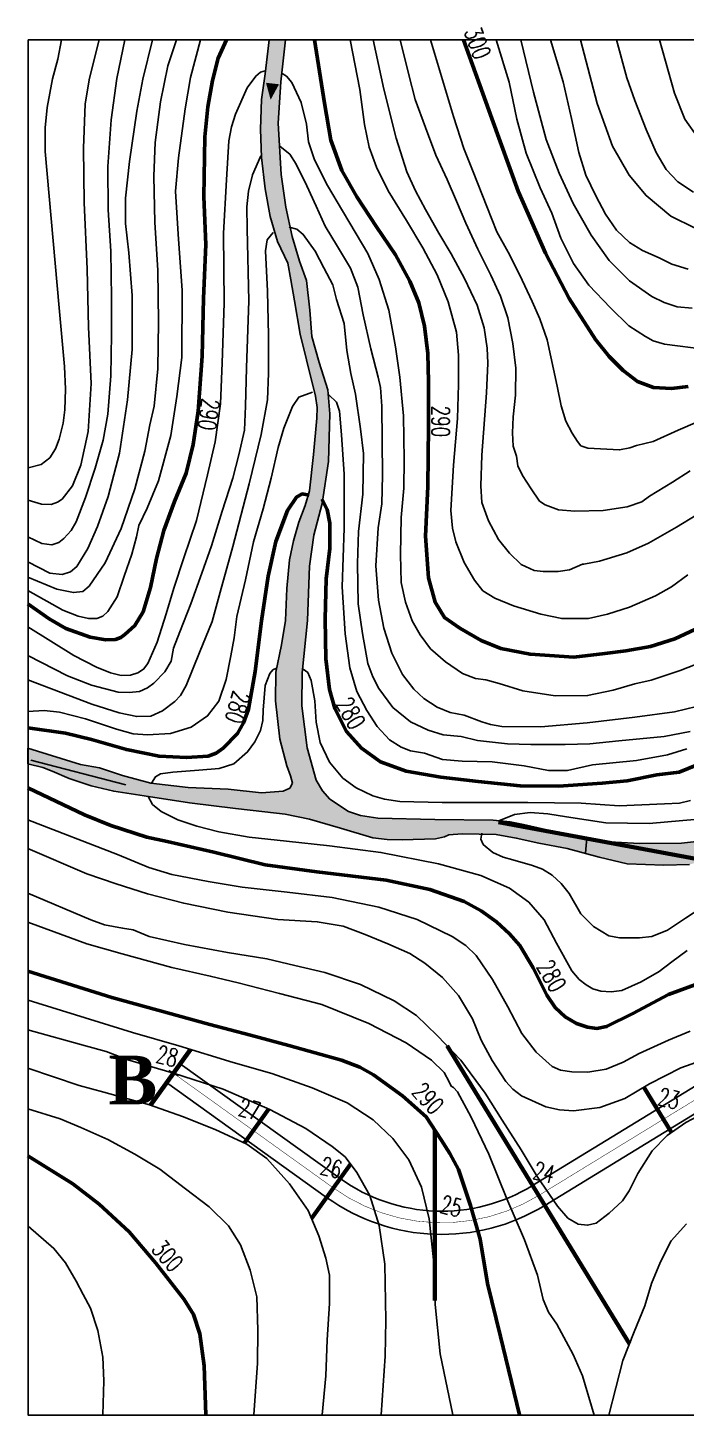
# Model space of a CAD drawing. Header units: millimetres. Extents: x 2268 to 10992, y 389 to 3530.
# Drawn here: x 7592 to 7876, y 390 to 987 of the extents above; entities that cross this region are included whole.
import ezdxf
from ezdxf.enums import TextEntityAlignment as Align

# ---------------------------------------------------------------- set-up
doc = ezdxf.new("R2010")
doc.units = ezdxf.units.MM
doc.linetypes.add('ACAD_ISO02W100', pattern=[15, 12, -3])
doc.layers.get('0').update_dxf_attribs({"true_color": 0xd9d9d9})
doc.layers.add('linee rosse', color=7, linetype='Continuous', lineweight=50, true_color=0xffc2c2)
doc.layers.add('picchetti', color=7, linetype='Continuous', true_color=0x990000)
doc.layers.add('testo', color=7, linetype='Continuous', true_color=0x990000)
doc.layers.add('quote', color=7, linetype='Continuous')
doc.layers.add('reffifilo 2', color=192, linetype='Continuous')
doc.styles.get("Standard").update_dxf_attribs({"font": 'times.ttf'})
doc.styles.add('TRIPLEX', font='romant', dxfattribs={"width": 0.86, "height": 10})

msp = doc.modelspace()

# ---------------------------------------------------------------- hatches: boundary and pattern name
at = {"layer": 'reffifilo 2', "true_color": 0xadddf7}
h = msp.add_hatch(color=141, dxfattribs=at)
h.dxf.hatch_style = 1
h.paths.add_polyline_path([(8042.66372, 650.09864), (8034.11127, 651.18311), (8027.52363, 653.46688), (8008.02862, 660.74774), (7994.48759, 664.52426), (7978.25876, 666.22539), (7969.55746, 665.73207), (7961.31546, 664.32012), (7954.46924, 662.12869, 0.023021548), (7955.30536, 655.04497), (7971.18204, 658.7404), (7978.32681, 659.30603), (7984.65503, 658.97856), (7995.03195, 656.59697), (8004.72842, 653.80711), (8011.22675, 651.32345), (8017.79313, 648.60164), (8026.26479, 644.62098), (8030.37303, 643.26433), (8035.45091, 642.74973), (8050.82917, 643.63432), (8066.34352, 643.63432), (8077.46894, 641.7971), (8087.67575, 638.53092), (8095.73913, 635.06061), (8103.46228, 630.56961), (8110.26682, 626.3508), (8115.88056, 622.64232), (8124.08003, 617.91317), (8131.80319, 612.46954), (8138.98197, 606.68568), (8145.37824, 600.4255), (8149.43119, 597.2061), (8154.73448, 594.06326), (8169.39826, 588.34744), (8185.69513, 583.44818), (8200.22283, 579.29741), (8214.47833, 575.72503), (8227.20282, 572.79907), (8243.63578, 569.8391), (8257.41498, 567.62762), (8268.37028, 565.38213), (8283.20418, 561.50354), (8302.49505, 557.08059), (8318.92801, 554.2567), (8337.40233, 550.68432), (8348.33638, 548.61744), (8359.75524, 547.21401), (8370.89457, 547.10051), (8381.30075, 547.73501), (8400.05124, 548.54419), (8429.41522, 545.96125), (8429.41522, 553.13509), (8407.99766, 555.02585), (8394.95279, 555.0052), (8382.9247, 553.6443), (8373.6365, 553.91648), (8351.38566, 556.97852), (8327.67184, 560.65297), (8307.80259, 564.36144), (8294.36362, 567.55958), (8284.56509, 568.51221), (8272.5891, 570.55358), (8256.15614, 574.9425), (8235.09609, 580.11395), (8211.45031, 585.55758), (8201.58373, 588.31342), (8187.2942, 591.91983), (8169.22815, 597.70369), (8161.10948, 601.06343), (8153.88391, 604.98454), (8139.52634, 615.97387), (8120.84788, 629.88916), (8106.9326, 638.08863), (8092.60904, 645.47155), (8084.68175, 647.84038), (8073.48829, 649.11198)])
h.paths.add_polyline_path([(7889.62964, 631.72638), (7898.10129, 634.85647), (7905.82444, 637.64633), (7913.24139, 640.84446), (7924.06061, 645.50557), (7938.79244, 650.30277), (7950.46388, 653.65114), (7950.30802, 654.62509, -0.018134906), (7949.57746, 660.56287), (7946.75375, 659.65901), (7932.53226, 653.84113), (7918.17468, 648.49957), (7902.7624, 643.90651), (7886.05726, 638.63299), (7880.09053, 637.13599), (7873.63897, 636.45554), (7855.50488, 636.18335), (7842.54223, 636.93185), (7822.63895, 640.6063), (7805.59358, 644.38282), (7799.80973, 645.59063), (7792.59692, 646.28809), (7767.3861, 646.5943), (7742.9578, 647.10464), (7735.42178, 648.23589), (7730.23331, 650.03059), (7722.23798, 655.33813), (7719.09088, 658.91477), (7716.45412, 663.5376), (7712.50749, 677.45288), (7710.22797, 695.51893), (7710.39808, 709.7064), (7712.71163, 732.1954), (7713.56219, 755.56899), (7715.3654, 769.00796), (7719.00583, 782.58301), (7721.76166, 800.58102), (7722.272, 821.19877), (7721.45546, 831.54167), (7717.6109, 843.21145), (7714.48081, 854.50699), (7713.66426, 865.80252), (7712.16726, 878.59506), (7709.20729, 886.89659), (7706.04318, 897.44363), (7703.38941, 910.03203), (7701.28, 924.18547), (7700.02116, 946.2662), (7701.23444, 964.09455), (7703.24461, 982.17445), (7696.12509, 982.17445), (7694.39637, 967.53584), (7692.80835, 956.37094), (7692.46812, 943.68047), (7692.80835, 931.4323), (7694.50949, 917.99334), (7696.65291, 906.11942), (7699.74898, 895.26618), (7704.13791, 885.94396), (7705.43077, 878.76517), (7707.09788, 869.78318), (7709.51349, 855.4256), (7712.20129, 844.40225), (7716.07987, 828.81985), (7716.81987, 823.84404), (7716.69228, 819.22545), (7715.29735, 803.64306), (7713.52817, 787.99262), (7711.6229, 781.69842), (7708.93511, 774.51963), (7706.65559, 766.45625), (7704.95445, 758.29081), (7703.72964, 746.00861), (7703.18527, 732.22942), (7701.45011, 721.81848), (7699.10255, 710.04663), (7698.93244, 697.59432), (7700.76966, 681.16136), (7703.69561, 669.66169), (7705.37853, 665.43133), (7706.13563, 662.15239), (7705.02037, 660.03771), (7702.2282, 658.79532), (7692.79874, 658.09976), (7678.45077, 659.64102), (7661.26931, 660.37349), (7645.31267, 662.17669), (7633.03047, 665.47689), (7623.12987, 668.7771), (7614.96799, 670.24772), (7592.39209, 677.23301), (7592.39209, 670.46856), (7598.82136, 668.9207), (7602.772, 667.40488), (7610.16722, 664.2861), (7619.59151, 661.08797), (7629.322, 658.7404), (7642.42074, 656.69904), (7661.81368, 653.70504), (7681.63574, 651.26377), (7694.32072, 649.85989), (7703.00911, 648.94484), (7713.59067, 646.70884), (7726.80414, 642.88044), (7740.78035, 638.70103), (7746.92995, 637.92702), (7753.43679, 637.81644), (7767.6923, 638.25874), (7771.56238, 639.14333), (7773.54421, 640.02792), (7779.226, 640.47021), (7793.78771, 640.16401), (7802.4635, 638.56494), (7812.19399, 636.45554), (7824.44216, 634.14199), (7838.11928, 630.43352), (7850.16332, 627.54159), (7866.01789, 626.99723), (7877.10929, 627.26941), (7883.74372, 628.86847)])

# ---------------------------------------------------------------- linework, layer by layer
at = {"transparency": 33554687}
for p, q in [((7592.3406, 677.24895), (7592.3406, 670.48096)), ((7593.55548, 672.06193), (7634.50356, 661.54068))]:
    msp.add_line(p, q, dxfattribs=at)
at = {"ltscale": 0.5, "transparency": 33554687}
msp.add_line((7832.23741, 632.02835), (7832.79668, 638.73103), dxfattribs=at)
at = {"linetype": 'ByBlock', "ltscale": 0.5, "transparency": 33554687}
for p, q in [((7652.92134, 538.52291), (7656.98661, 536.27201)), ((7652.92134, 538.52291), (7656.98661, 536.27201)), ((7653.62921, 535.48873), (7656.27874, 539.30619)), ((7653.62921, 535.48873), (7656.27874, 539.30619))]:
    msp.add_line(p, q, dxfattribs=at)
at = {"transparency": 33554687}
for points in [[(7592.28498, 768.16682), (7598.33852, 765.29259), (7602.6549, 764.78695), (7605.67681, 765.81085), (7607.84696, 767.52522), (7610.94034, 770.94393), (7613.16447, 774.70458), (7617.18662, 785.20309), (7621.31104, 797.74675), (7624.75373, 809.88139), (7626.73072, 821.06162), (7628.09416, 837.4911), (7628.36685, 855.3181), (7628.36685, 871.13403), (7628.06007, 891.21072), (7626.83298, 909.00364), (7626.79889, 927.61463), (7628.24263, 947.6565), (7630.59456, 965.5409), (7634.06733, 982.17445)], [(7666.61002, 982.17445), (7662.35619, 965.86999), (7659.98167, 952.39519), (7657.16957, 931.29592), (7655.90838, 916.94569), (7657.06731, 898.53922), (7658.70344, 874.23586), (7658.5671, 845.39906), (7656.38559, 828.62872), (7653.79505, 811.85838), (7648.61397, 792.32707), (7643.6374, 780.56738), (7640.09245, 773.13662), (7639.06987, 768.22823), (7637.05879, 760.79747), (7633.71836, 751.28746), (7630.71879, 742.42509), (7626.7648, 736.11917), (7624.60703, 734.13002), (7621.97809, 733.0905), (7618.44874, 733.11779), (7613.96189, 734.06703), (7607.31097, 736.63615), (7592.31914, 745.15641)], [(7645.94753, 982.17445), (7641.80318, 965.17107), (7639.27439, 951.42374), (7636.00213, 929.79614), (7634.366, 914.01429), (7634.366, 903.07267), (7635.76352, 890.42674), (7637.26331, 872.05436), (7637.19514, 848.80767), (7635.14997, 827.23119), (7631.70728, 804.29128), (7626.86706, 785.54395), (7622.33362, 772.62533), (7618.17512, 763.25167), (7613.36744, 755.49638), (7610.64294, 753.14636), (7607.13315, 752.0434), (7601.81789, 752.64562), (7592.31914, 757.4662)], [(7592.31914, 750.87611), (7604.79991, 745.73278), (7611.96508, 744.23421), (7615.93759, 744.71301), (7618.7526, 747.00768), (7625.61273, 757.01802), (7632.49126, 771.80727), (7638.35406, 788.88438), (7642.61482, 805.07526), (7644.79633, 816.42591), (7646.73923, 824.40205), (7648.30719, 840.59293), (7648.61397, 860.77187), (7648.27311, 882.99598), (7646.90966, 903.54987), (7646.5688, 923.38796), (7647.04601, 937.87453), (7649.43203, 955.49702), (7652.56363, 970.87964), (7656.33588, 982.17445)], [(7592.3406, 677.24895), (7614.96799, 670.24772), (7623.12987, 668.7771), (7633.03047, 665.47689), (7645.31267, 662.17669), (7661.26931, 660.37349), (7678.45077, 659.64102), (7692.79874, 658.09976), (7702.2282, 658.79532), (7705.02037, 660.03771), (7706.13563, 662.15239), (7705.37853, 665.43133), (7703.69561, 669.66169), (7700.76966, 681.16136), (7698.93244, 697.59432), (7699.10255, 710.04663), (7701.45011, 721.81848), (7703.18527, 732.22942), (7703.72964, 746.00861), (7704.95445, 758.29081), (7706.65559, 766.45625), (7708.93511, 774.51963), (7711.6229, 781.69842), (7713.52817, 787.99262), (7715.29735, 803.64306), (7716.69228, 819.22545), (7716.81987, 823.84404), (7716.07987, 828.81985), (7712.20129, 844.40225), (7709.51349, 855.4256), (7707.09788, 869.78318), (7705.43077, 878.76517), (7704.13791, 885.94396), (7699.74898, 895.26618), (7696.65291, 906.11942), (7694.50949, 917.99334), (7692.80835, 931.4323), (7692.46812, 943.68047), (7692.80835, 956.37094), (7694.39637, 967.53584), (7696.12509, 982.17445)], [(7592.3406, 677.24895), (7614.96799, 670.24772), (7623.12987, 668.7771), (7633.03047, 665.47689), (7645.31267, 662.17669), (7661.26931, 660.37349), (7678.45077, 659.64102), (7692.79874, 658.09976), (7702.2282, 658.79532), (7705.02037, 660.03771), (7706.13563, 662.15239), (7705.37853, 665.43133), (7703.69561, 669.66169), (7700.76966, 681.16136), (7698.93244, 697.59432), (7699.10255, 710.04663), (7701.45011, 721.81848), (7703.18527, 732.22942), (7703.72964, 746.00861), (7704.95445, 758.29081), (7706.65559, 766.45625), (7708.93511, 774.51963), (7711.6229, 781.69842), (7713.52817, 787.99262), (7715.29735, 803.64306), (7716.69228, 819.22545), (7716.81987, 823.84404), (7716.07987, 828.81985), (7712.20129, 844.40225), (7709.51349, 855.4256), (7707.09788, 869.78318), (7705.43077, 878.76517), (7704.13791, 885.94396), (7699.74898, 895.26618), (7696.65291, 906.11942), (7694.50949, 917.99334), (7692.80835, 931.4323), (7692.46812, 943.68047), (7692.80835, 956.37094), (7694.39637, 967.53584), (7696.12509, 982.17445)], [(7623.06129, 982.17445), (7618.78543, 965.55703), (7616.96506, 954.52557), (7616.30039, 935.55668), (7616.60716, 912.10547), (7617.83426, 883.40501), (7618.48189, 858.41993), (7619.57265, 834.25292), (7618.27738, 813.59677), (7615.17555, 799.00794), (7611.49425, 790.17965), (7607.03621, 784.45822), (7605.12623, 783.10389), (7602.3533, 782.21244), (7598.2608, 782.33435), (7592.39209, 784.02008)], [(7606.75858, 982.17445), (7605.18833, 973.73306), (7602.92885, 965.3523), (7600.585, 953.01048), (7599.82836, 944.27477), (7599.83886, 933.85071)], [(7703.24461, 982.17445), (7701.23444, 964.09455), (7700.02116, 946.2662), (7701.28, 924.18547), (7703.38941, 910.03203), (7706.04318, 897.44363), (7709.20729, 886.89659), (7712.16726, 878.59506), (7713.66426, 865.80252), (7714.48081, 854.50699), (7717.6109, 843.21145), (7721.45546, 831.54167), (7722.272, 821.19877), (7721.76166, 800.58102), (7719.00583, 782.58301), (7715.3654, 769.00796), (7713.56219, 755.56899), (7712.71163, 732.1954), (7710.39808, 709.7064), (7710.22797, 695.51893), (7712.50749, 677.45288), (7716.45412, 663.5376), (7719.09088, 658.91477), (7722.23798, 655.33813), (7730.23331, 650.03059), (7735.42178, 648.23589), (7742.9578, 647.10464), (7767.3861, 646.5943), (7792.59692, 646.28809), (7799.80973, 645.59063), (7805.59358, 644.38282), (7822.63895, 640.6063), (7842.54223, 636.93185), (7855.50488, 636.18335), (7873.63897, 636.45554), (7880.09053, 637.13599)], [(7703.24461, 982.17445), (7701.23444, 964.09455), (7700.02116, 946.2662), (7701.28, 924.18547), (7703.38941, 910.03203), (7706.04318, 897.44363), (7709.20729, 886.89659), (7712.16726, 878.59506), (7713.66426, 865.80252), (7714.48081, 854.50699), (7717.6109, 843.21145), (7721.45546, 831.54167), (7722.272, 821.19877), (7721.76166, 800.58102), (7719.00583, 782.58301), (7715.3654, 769.00796), (7713.56219, 755.56899), (7712.71163, 732.1954), (7710.39808, 709.7064), (7710.22797, 695.51893), (7712.50749, 677.45288), (7716.45412, 663.5376), (7719.09088, 658.91477), (7722.23798, 655.33813), (7730.23331, 650.03059), (7735.42178, 648.23589), (7742.9578, 647.10464), (7767.3861, 646.5943), (7792.59692, 646.28809), (7799.80973, 645.59063), (7805.59358, 644.38282), (7822.63895, 640.6063), (7842.54223, 636.93185), (7855.50488, 636.18335), (7873.63897, 636.45554), (7880.09053, 637.13599)], [(7876.25872, 751.92856), (7869.35212, 746.75711), (7862.41149, 742.87853), (7851.14997, 737.97926), (7841.72569, 734.88319), (7833.52622, 733.07999), (7822.09459, 733.04597), (7813.07858, 734.95124), (7801.37477, 738.52362), (7793.24335, 741.85785), (7788.03787, 744.98793), (7784.53354, 749.581), (7780.11059, 757.16806), (7776.47016, 766.04798), (7775.05396, 771.99345), (7774.32673, 779.52097), (7775.55154, 799.05), (7777.25268, 819.08936), (7777.59291, 833.71912), (7777.59291, 846.40959), (7776.84441, 856.27617), (7773.13593, 869.37491), (7768.4408, 880.97665), (7762.28269, 892.61241), (7755.30804, 904.31621), (7747.34673, 917.14277), (7742.31137, 927.28153), (7739.21531, 935.88928), (7737.17394, 945.68781), (7735.13258, 960.67481), (7730.96548, 982.17445)], [(7740.96017, 982.17445), (7745.44146, 960.89596), (7750.78302, 939.76786), (7755.37609, 925.27419), (7759.11858, 917.14277), (7763.47349, 909.07939), (7769.1893, 898.90661), (7774.49684, 889.99266), (7780.24668, 879.34356), (7785.62226, 867.94595), (7788.61626, 858.21546), (7790.01119, 849.43761), (7790.24935, 842.93927), (7789.73901, 830.18076), (7787.69765, 803.43892), (7787.18731, 790.2041), (7787.69765, 783.05933), (7790.48751, 775.09802), (7794.80839, 767.03464), (7799.57157, 761.25078), (7804.53888, 756.31749), (7810.25469, 753.76579), (7814.13328, 753.35752), (7820.52955, 753.35752), (7825.36077, 753.96992), (7831.00854, 756.41956), (7831.53005, 756.51704)], [(7877.34745, 796.66841), (7869.79441, 791.73512), (7859.89381, 785.7131), (7856.49154, 783.29749), (7850.26538, 781.08601), (7839.82042, 779.55499), (7827.67431, 779.28281), (7820.59759, 779.82717), (7814.94983, 782.00463), (7812.53421, 783.60369), (7808.85976, 788.84319), (7805.11727, 794.59302), (7803.212, 798.77781), (7802.56556, 802.92858), (7801.20466, 807.31751), (7800.86443, 812.93126), (7801.13661, 819.90591), (7802.22534, 829.26215), (7802.25936, 840.86389), (7800.9665, 851.47897), (7798.82307, 862.50232), (7795.65896, 871.85856), (7791.50819, 880.87458), (7785.92847, 891.96598), (7780.85909, 903.19347), (7776.77636, 912.75384), (7772.69364, 922.00802), (7767.93046, 932.45298), (7763.40544, 944.36093), (7759.05054, 956.40496), (7756.27769, 967.00303), (7752.57844, 982.17445)], [(7765.61581, 982.17445), (7775.51752, 949.15813), (7779.90645, 935.37894), (7783.95515, 925.37626), (7789.84108, 910.37225), (7794.19598, 899.51901), (7799.0272, 890.67311), (7804.06256, 880.87458), (7809.30206, 869.511), (7812.58525, 862.0175), (7815.76637, 853.04401), (7820.08725, 833.00465), (7821.75011, 824.67334), (7823.79573, 818.00064), (7826.52605, 812.82919), (7828.89913, 809.29083), (7830.31533, 807.40257), (7833.28806, 806.43292), (7846.96518, 805.61638), (7851.42216, 806.46694), (7854.24604, 807.52165), (7861.45885, 809.18876), (7872.21002, 814.08803), (7880.44351, 817.69443)], [(7793.86337, 982.17445), (7799.48638, 963.91874), (7802.80372, 947.93331), (7806.75036, 933.33757), (7812.77237, 918.43563), (7817.73969, 907.48033), (7821.72034, 896.76318), (7827.16397, 885.90994), (7833.73035, 876.51967), (7842.98453, 866.72114), (7850.94584, 859.06603), (7858.15865, 854.3709), (7861.36103, 852.60597), (7866.22203, 851.0707), (7884.25406, 848.89324)], [(7878.24054, 866.62332), (7871.80175, 867.2655), (7866.06893, 869.03893), (7860.84644, 871.65443), (7851.184, 878.42494), (7842.40614, 887.13475), (7834.71701, 897.98799), (7826.92581, 911.63109), (7821.00587, 924.72983), (7815.3581, 939.29155), (7809.94767, 959.52679), (7804.48625, 982.17445)], [(7876.5309, 883.39226), (7869.50096, 885.60799), (7863.97653, 888.2575), (7856.76372, 891.38759), (7851.184, 894.92595), (7845.60427, 900.23349), (7840.94316, 907.1401), (7836.69033, 914.9313), (7832.43749, 923.84524), (7829.37545, 933.60976), (7826.27938, 948.23951), (7822.72876, 963.99447), (7817.20069, 982.17445)], [(7830.17708, 982.17445), (7837.30947, 954.77187), (7843.97118, 936.29755), (7851.08193, 923.87926), (7858.32876, 915.06739), (7868.94384, 906.28953), (7879.49088, 901.05004)], [(7878.70836, 916.49634), (7871.97186, 921.02136), (7866.9365, 926.36292), (7862.68367, 933.57573), (7858.39681, 943.54438), (7853.46352, 955.95837), (7850.01499, 965.71273), (7845.66295, 982.17445)], [(7864.10229, 982.17445), (7870.58236, 959.19536), (7875.04764, 947.964), (7880.91044, 939.61292), (7887.86399, 933.92055), (7895.87422, 931.05732), (7901.63476, 930.28186), (7908.82692, 930.58012), (7917.28026, 932.4932), (7926.55167, 935.24991), (7944.75362, 940.26056), (7958.31987, 943.73733), (7971.2044, 946.29379), (7985.1456, 950.86132), (7997.79153, 957.33767), (8006.38121, 962.41649), (8015.78896, 968.27929), (8024.02075, 974.07392), (8030.40424, 978.11312), (8038.25683, 982.17445)], [(7831.53005, 756.51704), (7838.28939, 757.78047), (7850.12929, 761.2848), (7859.38347, 765.50362), (7871.49555, 772.41023), (7879.9672, 777.51363)], [(7877.10929, 627.26941), (7866.01789, 626.99723), (7850.16332, 627.54159), (7838.11928, 630.43352), (7824.44216, 634.14199), (7812.19399, 636.45554), (7802.4635, 638.56494), (7793.78771, 640.16401), (7779.226, 640.47021), (7773.54421, 640.02792), (7771.56238, 639.14333), (7767.6923, 638.25874), (7753.43679, 637.81644), (7746.92995, 637.92702), (7740.78035, 638.70103), (7726.80414, 642.88044), (7713.59067, 646.70884), (7703.00911, 648.94484), (7694.32072, 649.85989), (7681.63574, 651.26377), (7661.81368, 653.70504), (7642.42074, 656.69904), (7629.322, 658.7404), (7619.59151, 661.08797), (7610.16722, 664.2861), (7602.772, 667.40488), (7598.82136, 668.9207), (7592.3406, 670.48096)]]:
    msp.add_lwpolyline(points, dxfattribs=at)
at = {"transparency": 33554687, "flags": 128}
for points in [[(7694.42563, 968.7565), (7692.40709, 968.13842), (7690.39495, 966.49617), (7686.72218, 961.41095), (7681.74561, 950.07734), (7679.9987, 944.71731), (7678.81421, 938.6926), (7677.8598, 921.92226), (7676.49636, 898.846), (7676.87131, 868.81618), (7675.9169, 843.14938), (7675.167, 825.42463), (7672.88324, 809.09741), (7669.57689, 794.84944), (7664.83893, 775.31813), (7659.48742, 759.22951), (7655.19258, 746.17455), (7651.88623, 735.0625), (7648.00042, 722.92786), (7644.01235, 713.75871), (7642.09501, 711.23208), (7639.71751, 709.70247), (7636.43246, 708.74806), (7632.45718, 708.61172), (7627.90882, 709.66839), (7621.83937, 712.15667), (7612.03942, 717.18649), (7592.31914, 729.4894)], [(7882.96119, 714.53762), (7872.95852, 710.65903), (7860.47219, 706.47424), (7853.49754, 705.01127), (7844.17532, 702.25543), (7833.18599, 699.90786), (7819.23669, 699.83982), (7805.28738, 701.94922), (7795.18264, 705.04529), (7789.39878, 706.74642), (7784.94181, 707.29079), (7779.39611, 709.36617), (7772.08123, 714.46958), (7765.5829, 720.0493), (7761.15994, 726.03729), (7757.68963, 732.09333), (7754.86575, 740.08867), (7753.02852, 748.56032), (7752.68829, 760.6724), (7752.96048, 776.49295), (7754.0492, 789.11537), (7754.32138, 801.29549), (7753.98116, 820.28016), (7752.34807, 836.91726), (7750.47682, 850.01599), (7747.68696, 865.7685), (7743.43412, 879.00333), (7738.6029, 890.16277), (7733.53352, 898.63442), (7727.68161, 908.53503), (7721.31937, 919.38827), (7715.73965, 930.44564), (7713.08588, 938.20282), (7712.26933, 945.8239), (7709.92177, 955.07808), (7705.89008, 963.82191), (7703.68103, 966.4419), (7701.69071, 967.63443)], [(7592.31914, 717.1796), (7609.42849, 708.42869), (7619.71137, 704.37013), (7631.19764, 701.41956), (7635.96825, 701.1767), (7640.33106, 701.72633), (7643.79931, 703.1963), (7646.60289, 705.30537), (7651.20451, 710.07742), (7654.03365, 714.67904), (7655.02215, 720.37141), (7657.78312, 727.29088), (7662.48699, 739.39143), (7667.25904, 752.58273), (7671.41754, 764.37651), (7675.95098, 779.27211), (7680.51852, 793.52008), (7683.04088, 803.47321), (7685.49508, 814.07398), (7686.04046, 824.40205), (7686.38132, 841.00196), (7687.47207, 869.73651), (7686.72218, 900.82299), (7686.57944, 910.22648), (7687.21643, 916.94569), (7689.0379, 923.9589), (7692.58498, 932.14807)], [(7592.39209, 797.94523), (7598.0496, 799.30445), (7601.8469, 802.27146), (7604.26618, 806.14437), (7605.78964, 810.22126), (7607.53874, 817.21443), (7608.25608, 822.81094), (7608.52876, 831.76464), (7608.15382, 841.54734), (7605.83616, 866.77407), (7599.83886, 933.98848)], [(7700.83771, 936.26353), (7705.00123, 932.8485), (7707.81236, 928.54037), (7712.3714, 919.2862), (7716.31803, 910.54237), (7720.33271, 901.96865), (7725.64025, 893.12275), (7731.11791, 883.80053), (7734.35006, 875.70313), (7736.6636, 863.82921), (7739.96381, 849.1314), (7743.02585, 836.95128), (7744.04653, 832.47729), (7744.65894, 824.43093), (7744.93112, 794.83118), (7744.62491, 782.37888), (7743.12792, 772.07), (7742.00517, 755.80715), (7743.19596, 741.00728), (7745.54353, 728.96324), (7749.01384, 718.11), (7753.57288, 708.99192), (7758.37008, 702.73175), (7762.72499, 698.615), (7768.47482, 694.97457), (7774.12259, 692.55896), (7780.11059, 691.50426), (7787.66362, 688.68037), (7791.37635, 687.39602), (7796.33941, 686.57097), (7813.01053, 686.50292), (7833.0499, 688.17003), (7853.46352, 690.61967), (7870.57693, 692.96723), (7880.10329, 695.28078)], [(7697.9024, 899.22094), (7695.33743, 896.04029), (7694.56197, 891.26185), (7695.51638, 873.96318), (7695.85724, 854.94316), (7695.85724, 838.65002), (7695.41412, 827.23119), (7692.7895, 812.26741), (7687.60841, 791.09997), (7680.51852, 764.00156), (7675.13292, 744.47025), (7671.69023, 731.79024), (7666.23646, 718.4285), (7660.51, 704.21462), (7658.02598, 699.97942), (7655.56752, 697.32923), (7650.2501, 693.34117), (7645.27353, 691.02331), (7639.20622, 690.88697), (7631.63911, 692.48901), (7619.80882, 696.26222), (7592.31914, 706.73493)], [(7877.38147, 684.39351), (7866.11996, 682.28411), (7846.65898, 680.37884), (7834.20667, 679.08597), (7823.55757, 678.84781), (7808.79172, 678.84781), (7798.721, 679.12), (7785.8264, 680.58297), (7778.7837, 682.35215), (7771.06055, 683.06663), (7764.52819, 684.9719), (7756.97515, 688.5783), (7749.38809, 694.80446), (7743.36608, 702.9699), (7740.73357, 707.96274), (7738.63692, 713.72108), (7736.39142, 726.61568), (7734.52017, 739.34017), (7734.1119, 756.72576), (7734.58822, 770.47093), (7736.49349, 786.59769), (7736.73165, 804.11938), (7735.40476, 814.66641), (7733.32938, 829.67042), (7731.254, 838.58437), (7729.55286, 848.3829), (7728.39609, 860.01867), (7725.12991, 870.39559), (7723.49682, 876.65576), (7719.7203, 883.97064), (7715.94378, 891.18345), (7710.84038, 898.36224), (7708.00799, 900.7013), (7704.71629, 901.56038)], [(7592.3406, 693.06848), (7599.33344, 693.44849), (7605.93572, 692.77327), (7617.20157, 689.94102), (7630.4461, 685.46729), (7637.63826, 683.38804), (7643.80783, 683.04718), (7653.69279, 683.52438), (7662.65742, 686.28535), (7669.67915, 691.15966), (7674.51937, 697.56784), (7677.65529, 706.83924), (7679.66636, 717.06506), (7681.06389, 724.73442), (7682.18873, 733.97174), (7686.04046, 749.75359), (7689.44906, 766.08081), (7693.57347, 780.32878), (7697.08434, 793.52008), (7700.08391, 806.64322), (7702.50402, 814.96021), (7706.2194, 824.33388), (7708.89516, 828.35603), (7714.87726, 830.50345)], [(7721.86373, 829.29617), (7725.11715, 826.24051), (7726.4568, 822.30451), (7727.27334, 812.08069), (7728.49816, 795.23945), (7728.49816, 771.89989), (7727.57954, 746.72309), (7728.80436, 726.47959), (7730.84572, 711.78178), (7733.94179, 701.67704), (7738.1606, 693.44355), (7742.68562, 686.63901), (7747.95914, 680.88918), (7752.96048, 677.75909), (7757.0432, 676.09198), (7763.03119, 675.10532), (7770.6863, 672.3835), (7779.15795, 671.70305), (7792.15462, 671.39684), (7805.86577, 669.72973), (7816.37878, 667.65435), (7824.61227, 667.72239), (7835.26137, 670.03594), (7854.28006, 672.00925), (7867.51489, 674.35682), (7875.85045, 677.04461)], [(7699.33402, 711.67946), (7697.74822, 711.04621), (7696.3877, 709.37439), (7694.47676, 704.28279), (7693.60756, 693.64794), (7693.4627, 689.19545), (7692.44863, 684.81965), (7690.01148, 680.0476), (7686.85852, 675.68459), (7680.89346, 670.57168), (7674.62163, 668.45834), (7665.86151, 667.87888), (7654.68128, 666.92447), (7649.3812, 666.18969), (7647.28314, 664.94568), (7645.47769, 662.19175)], [(7710.84038, 711.30547), (7712.75628, 709.85099), (7714.22564, 706.4062), (7715.87574, 697.62834), (7716.4201, 688.51026), (7718.15526, 679.69838), (7722.06787, 671.29478), (7727.8177, 664.38817), (7733.56754, 660.2374), (7740.81437, 656.76708), (7745.7264, 655.34664), (7752.34807, 654.3855), (7770.61825, 653.9432), (7788.20799, 653.9432), (7807.46483, 653.9432), (7830.39613, 653.60297), (7846.79507, 652.51425), (7866.22203, 653.26275), (7872.73737, 653.65826), (7877.51756, 654.79377)], [(7877.10929, 627.26941), (7866.01789, 626.99723), (7850.16332, 627.54159), (7838.11928, 630.43352), (7824.44216, 634.14199), (7812.19399, 636.45554), (7802.4635, 638.56494), (7793.78771, 640.16401), (7779.226, 640.47021), (7773.54421, 640.02792), (7771.56238, 639.14333), (7767.6923, 638.25874), (7753.43679, 637.81644), (7746.92995, 637.92702), (7740.78035, 638.70103), (7726.80414, 642.88044), (7713.59067, 646.70884), (7703.00911, 648.94484), (7694.32072, 649.85989), (7681.63574, 651.26377), (7661.81368, 653.70504), (7642.42074, 656.69904), (7629.322, 658.7404), (7619.59151, 661.08797), (7610.16722, 664.2861), (7602.772, 667.40488), (7598.82136, 668.9207), (7592.3406, 670.48096)], [(7644.11461, 656.41616), (7645.96804, 653.04596), (7649.73881, 650.05187), (7656.79462, 646.43875), (7665.00936, 643.67778), (7674.51937, 641.29176), (7687.54024, 639.00799), (7703.59478, 637.20143), (7722.17168, 635.29261), (7744.25944, 632.42938), (7769.04, 627.52099), (7787.24196, 622.44217), (7799.6152, 617.09066), (7807.96628, 610.98925), (7814.5108, 603.35398), (7819.82823, 593.33268), (7826.37275, 581.50481), (7829.57258, 577.75109), (7832.54233, 575.40341), (7835.42686, 573.73319), (7838.84825, 572.67653), (7843.26239, 572.35271), (7847.98331, 572.94921), (7856.30031, 576.69868), (7863.93558, 581.09578), (7869.49161, 585.32245), (7876.10431, 590.16267)], [(7592.3406, 646.37743), (7630.90626, 631.56019), (7644.31912, 625.85077), (7654.27225, 622.88529), (7669.95184, 619.85163), (7684.57476, 617.39743), (7703.90155, 615.25001), (7723.26243, 613.00033), (7743.40729, 608.80775), (7759.87085, 603.55849), (7774.93689, 596.19591), (7780.72726, 592.28879), (7785.26497, 588.04934), (7792.25261, 577.72126), (7798.79713, 565.96157), (7804.86445, 554.47457), (7811.03402, 546.46435), (7817.98758, 540.32886), (7821.53679, 538.70125), (7826.33866, 537.94284), (7833.33909, 537.85762), (7841.23427, 539.10176), (7848.54999, 542.1482), (7855.37998, 545.88489), (7868.02591, 551.61134), (7877.3314, 555.49715)], [(7882.89315, 646.79844), (7874.11529, 646.08396), (7859.68967, 644.85914), (7840.97719, 645.0973), (7824.10193, 647.71705), (7816.05131, 649.02054), (7808.48551, 649.57128), (7801.74051, 648.79089), (7795.02685, 646.05313)], [(7787.68508, 640.71229), (7787.31412, 638.10897), (7788.32206, 635.83799), (7792.47417, 632.3953), (7796.85636, 630.41404), (7801.04681, 629.22529), (7809.53424, 626.80518), (7813.74813, 625.13923), (7817.88532, 622.68077), (7821.85635, 619.106), (7825.31608, 614.73872), (7830.32673, 606.01269), (7835.67824, 600.55892), (7842.29094, 596.53677), (7846.92664, 595.7187), (7855.48224, 595.7187), (7860.90192, 596.16182), (7867.54871, 598.92279), (7875.28624, 604.13796), (7882.41023, 608.73957)], [(7889.02292, 545.33951), (7873.27516, 539.7494), (7859.87934, 532.82993), (7849.14223, 526.48992), (7838.4733, 522.6382), (7827.05447, 521.20658), (7821.12776, 521.62414), (7815.22661, 522.91088), (7804.76219, 527.64885), (7801.08516, 530.47373), (7798.04724, 533.88659), (7792.18444, 542.88531), (7787.44647, 551.64543), (7783.73109, 560.84866), (7777.69786, 570.80179), (7770.77839, 578.6075), (7763.14312, 584.77708), (7756.70085, 588.90149), (7747.2931, 593.0259), (7737.47631, 597.11623), (7728.00039, 600.69526), (7716.82016, 602.57), (7699.91348, 603.52441), (7678.40518, 606.7285), (7659.41925, 610.51205), (7643.876, 614.56829), (7630.30975, 618.89722), (7617.76609, 623.26023), (7592.3406, 634.14756)], [(7592.35868, 614.93598), (7619.4363, 603.37102), (7625.2991, 601.24064), (7633.10481, 599.8772), (7637.70643, 599.02505), (7644.45547, 596.16182), (7659.79419, 592.7873), (7678.30292, 589.37869), (7695.20961, 586.61772), (7707.27607, 583.75449), (7720.12651, 580.75492), (7735.46524, 575.60793), (7749.88364, 568.55211), (7759.52999, 562.17802), (7768.46054, 553.69059), (7778.5841, 543.02166), (7789.11669, 528.77369), (7796.47928, 517.21851), (7804.59176, 504.43624), (7811.54531, 492.88107), (7820.23726, 480.23514), (7824.70253, 475.05406), (7829.20189, 472.49761), (7833.15587, 471.98632), (7836.83717, 472.80438), (7842.42728, 477.09922), (7848.22191, 482.48482), (7851.11923, 486.71149), (7854.80052, 494.24451), (7861.03827, 503.95904), (7867.41236, 510.53765), (7875.52484, 516.16185), (7883.7055, 520.49077)], [(7592.35868, 602.443), (7617.68773, 593.01429), (7632.93438, 588.83332), (7654.34042, 582.90234), (7670.80399, 579.18696), (7682.76819, 576.32373), (7700.66337, 571.72212), (7718.76307, 566.91598), (7739.07836, 558.73533), (7755.06472, 550.52059), (7765.97226, 543.05574), (7771.46011, 537.73832), (7773.64162, 533.75025), (7774.4256, 531.80735), (7775.43966, 531.27901), (7777.22066, 529.42132), (7783.08346, 518.4797), (7790.68465, 502.49334), (7798.3881, 483.33697), (7805.98929, 465.6804), (7811.64757, 450.40984), (7814.0336, 440.0136), (7816.38553, 434.628), (7819.99866, 429.34466), (7826.93517, 416.30674), (7830.95093, 407.1372), (7835.95093, 390.19364)], [(7592.41005, 568.78136), (7637.34853, 554.93473), (7657.27182, 549.19123), (7680.62077, 542.03316), (7697.35703, 537.26111), (7714.67274, 531.15971), (7729.70469, 524.5811), (7740.85083, 517.28669), (7749.37235, 509.31055), (7756.22365, 500.17548), (7761.67741, 488.31354), (7765.01785, 474.7132), (7766.89258, 457.09071), (7767.54022, 437.83209), (7769.73877, 416.63056), (7775.20958, 390.34587)], [(7744.32761, 390.34587), (7746.11713, 415.68626), (7746.37278, 431.16826), (7745.92966, 455.1478), (7743.50955, 471.91814), (7739.45331, 484.76859), (7733.89728, 494.61946), (7728.92071, 501.33441), (7723.3306, 505.79968), (7711.97994, 513.63948), (7696.47079, 521.82013), (7676.3941, 530.54616), (7654.95397, 537.39746), (7635.38858, 543.08983), (7625.97671, 546.68309), (7617.18927, 549.12172), (7592.28134, 556.11487)], [(7592.28134, 539.63108), (7614.45693, 532.04607), (7624.95824, 529.26793), (7644.69407, 523.79712), (7658.83978, 518.7183), (7672.91732, 513.23044), (7686.58583, 506.92452), (7695.17552, 500.6186), (7704.85596, 489.84741), (7712.93435, 478.25815), (7717.57006, 467.35061), (7720.56963, 457.80652), (7722.17168, 450.47802), (7722.17168, 438.30929), (7721.08092, 422.68084), (7720.61224, 407.10936), (7718.96759, 390.34587)], [(7689.51723, 390.34587), (7691.1278, 412.60999), (7691.35788, 426.80525), (7690.84659, 441.17252), (7688.05153, 452.69361), (7683.82486, 463.49889), (7678.71195, 471.64546), (7670.32678, 479.8602), (7660.20323, 487.56364), (7649.09117, 496.05107), (7638.35406, 502.52742), (7626.69663, 508.86743), (7615.15263, 514.07207), (7606.20055, 517.69369), (7592.28134, 522.10621)], [(7875.76344, 472.53169), (7869.18484, 465.23728), (7864.58322, 456.27264), (7860.73149, 446.86489), (7857.76601, 437.3208), (7853.18143, 426.14057), (7848.29221, 413.69663), (7842.29094, 390.19364)], [(7592.41547, 471.61664), (7603.5282, 461.97767), (7608.4618, 455.72567), (7613.1743, 447.89145), (7616.09587, 442.09285), (7619.29996, 436.23004), (7622.40179, 426.68595), (7624.61315, 415.16588), (7625.08137, 404.97549), (7624.54944, 390.35833)]]:
    msp.add_lwpolyline(points, dxfattribs=at)
at = {"transparency": 33554687}
for points in [[(7696.79721, 956.31133), (7700.40111, 962.99019), (7694.80082, 963.6332)], [(7634.50356, 661.54068), (7628.38029, 666.02409), (7626.97746, 660.56435)]]:
    msp.add_solid(points, dxfattribs=at)
at = {"layer": 'linee rosse', "transparency": 33554687}
for points in [[(7592.31914, 739.43671), (7601.43929, 732.90635), (7608.70461, 728.74832), (7619.07897, 725.02637), (7625.88503, 723.94859), (7630.07115, 724.08679), (7632.35066, 724.85372), (7633.99105, 726.13195), (7638.31998, 730.05185), (7642.00127, 735.98282), (7645.03493, 746.37907), (7647.69364, 758.88865), (7650.89773, 770.9892), (7655.39709, 783.49878), (7660.51, 795.63342), (7663.47549, 807.9044), (7665.58882, 822.28872), (7667.29313, 845.94444), (7667.94076, 870.75909), (7668.89517, 894.00578), (7668.11119, 914.4915), (7668.45205, 940.43099), (7669.78141, 953.27078), (7671.72431, 964.61504), (7674.27239, 974.25927), (7677.76364, 982.17445)], [(7715.69378, 982.17445), (7720.0095, 954.82291), (7722.74832, 938.95132), (7727.40943, 925.85258), (7733.94179, 914.55705), (7742.37942, 901.5944), (7750.51084, 889.61841), (7756.73699, 878.25483), (7760.61558, 868.89859), (7762.99717, 858.86189), (7764.46015, 847.15809), (7764.73233, 834.90992), (7764.73233, 815.85721), (7764.42612, 789.86387), (7763.47349, 768.49762), (7764.73233, 750.60168), (7767.55621, 740.08867), (7771.67296, 733.48826), (7778.27336, 728.96324), (7787.45949, 723.55364), (7795.82907, 720.15137), (7808.41747, 717.70173), (7827.33409, 716.37485), (7840.53489, 718.07598), (7849.6147, 719.18597), (7860.30208, 721.03596), (7870.76406, 724.30213), (7879.28674, 728.38486)], [(7876.39481, 832.90258), (7869.3266, 832.12856), (7861.49287, 832.42626), (7854.67132, 835.13957), (7848.56425, 839.84321), (7842.51671, 845.83971), (7836.52021, 853.11206), (7825.29273, 870.73581), (7815.01787, 890.33289), (7803.38211, 917.00668), (7791.98451, 948.30756), (7779.84879, 982.17445)]]:
    msp.add_lwpolyline(points, dxfattribs=at)
at = {"layer": 'linee rosse', "transparency": 33554687, "flags": 128}
for points in [[(7713.44565, 786.12341), (7710.37923, 786.66852), (7707.85766, 785.34582), (7704.02085, 779.59593), (7698.99316, 766.28533), (7695.68681, 751.32155), (7692.82358, 732.02884), (7690.16487, 710.31602), (7687.26755, 694.02289), (7685.13718, 688.16435), (7682.49551, 683.55847), (7676.3941, 677.28663), (7673.39453, 675.1946), (7669.98592, 673.84394), (7660.61226, 673.23039), (7648.81848, 673.77577), (7634.70686, 676.67308), (7619.6771, 681.05314), (7608.59396, 683.66997), (7592.3406, 686.03546)], [(7880.37547, 670.138), (7872.55025, 666.90585), (7863.02389, 665.74908), (7850.16332, 663.16335), (7839.51421, 662.21072), (7820.73368, 660.9859), (7804.19865, 661.08797), (7786.09858, 662.99324), (7769.97182, 664.86449), (7755.17195, 667.31412), (7744.11457, 671.43087), (7735.88108, 677.24875), (7729.48482, 684.46156), (7724.41543, 694.39619), (7722.16994, 702.59566), (7720.57087, 715.66037), (7720.23064, 732.84183), (7720.63891, 750.12536), (7722.272, 763.15605), (7722.22097, 774.14538), (7721.1046, 780.04407), (7718.80169, 784.38621)], [(7592.3406, 660.15088), (7616.76941, 648.56819), (7628.06007, 643.93343), (7643.46697, 638.97391), (7652.29526, 637.16734), (7672.33786, 632.56573), (7694.39154, 627.11196), (7716.61565, 624.04421), (7746.54321, 620.46518), (7765.29054, 616.47711), (7780.11797, 611.26194), (7787.38256, 607.24831), (7794.05917, 602.46774), (7799.64502, 597.37187), (7803.97821, 592.37827), (7809.73875, 582.69783), (7815.63564, 570.93814), (7819.28285, 565.73575), (7823.54361, 561.63264), (7828.36678, 558.79924), (7833.0877, 557.16737), (7837.19081, 556.66886), (7841.37061, 557.47415), (7852.68718, 563.13243), (7868.02591, 571.279), (7883.67141, 576.93728)], [(7592.35868, 581.27434), (7628.42484, 569.95705), (7648.27311, 564.51292), (7670.56539, 558.39447), (7688.15379, 553.75877), (7704.58327, 549.32758), (7727.35276, 543.05574), (7735.12012, 540.03061), (7741.02126, 536.64756), (7753.49676, 527.64885), (7763.75666, 518.65013), (7770.19893, 508.73109), (7773.97396, 502.81715), (7777.69786, 495.9829), (7782.81077, 480.50783), (7786.9011, 465.98717), (7790.10519, 446.93307), (7795.72938, 424.12949), (7803.84187, 390.34587)], [(7592.28134, 501.80512), (7611.67516, 489.80261), (7622.94738, 481.0032), (7635.86578, 469.10633), (7647.42095, 455.69318), (7659.55559, 440.0136), (7663.62461, 433.53085), (7666.33872, 425.16912), (7668.16232, 411.41002), (7668.86108, 390.35833)]]:
    msp.add_lwpolyline(points, dxfattribs=at)
at = {"layer": 'picchetti', "lineweight": 60}
for p, q in [((8013.68896, 604.78997), (7794.91794, 645.49319)), ((7662.3075, 547.64745), (7645.09387, 523.65358)), ((7851.15914, 420.99348), (7772.81096, 549.10581)), ((7869.24893, 511.8109), (7857.3191, 531.31816)), ((7685.55931, 507.39811), (7696.04019, 522.00728)), ((7767.47981, 512.91767), (7767.47981, 439.6285)), ((7714.36545, 474.89087), (7731.16449, 498.30685))]:
    msp.add_line(p, q, dxfattribs=at)
at = {"layer": 'picchetti'}
msp.add_lwpolyline([(7592.39209, 982.17445), (8429.41522, 982.17445), (8429.41522, 390.23295), (7592.39209, 390.23295)], close=True, dxfattribs=at)
at = {"layer": 'quote'}
for p, q in [((7957.52363, 615.23976), (7794.91794, 645.49319)), ((7654.95397, 537.39746), (7662.3075, 547.64745)), ((7812.15519, 484.77144), (7772.81096, 549.10581)), ((7654.95397, 537.39746), (7645.09387, 523.65358)), ((7865.74307, 517.54357), (7857.3191, 531.31816)), ((7689.36858, 512.70781), (7696.04019, 522.00728)), ((7865.74307, 517.54357), (7869.24893, 511.8109)), ((7689.36858, 512.70781), (7685.55931, 507.39811)), ((7767.47981, 473.07433), (7767.47981, 512.91767)), ((7723.78319, 488.01815), (7731.16449, 498.30685)), ((7723.78319, 488.01815), (7714.36545, 474.89087)), ((7812.15519, 484.77144), (7851.15914, 420.99348)), ((7767.47981, 473.07433), (7767.47981, 439.6285))]:
    msp.add_line(p, q, dxfattribs=at)
at = {"layer": 'reffifilo 2'}
msp.add_line((7656.41128, 539.42878), (7653.49667, 535.36614), dxfattribs=at)
at = {"layer": 'reffifilo 2', "color": 251, "true_color": 0x636466}
for points in [[(7657.86858, 541.4601), (7726.6978, 492.08079, 0.30146344), (7809.54655, 489.037), (7916.72231, 554.58125, 0.133064552), (7943.66961, 583.08444, 0.164319946), (7951.6504, 630.41626), (7947.83943, 654.23003, -0.241214686), (7971.82917, 727.92728, -0.055791355), (7986.63678, 739.68866), (8050.38411, 779.63511, -0.04483143), (8063.94556, 786.52682), (8369.02342, 908.58051)], [(7652.03936, 533.33482), (7720.86858, 483.95551, 0.30146344), (7814.76383, 480.50588), (7921.93959, 546.05013, 0.133064552), (7952.47986, 578.35375, 0.164319946), (7961.52475, 631.99647), (7957.71379, 655.81025, -0.241214686), (7978.8812, 720.83723, -0.055791355), (7991.94674, 731.21492), (8055.69408, 771.16137, -0.04483143), (8067.66006, 777.24229), (8372.73791, 899.29597)]]:
    msp.add_lwpolyline(points, format="xyb", dxfattribs=at)
at = {"layer": 'reffifilo 2', "color": 7, "linetype": 'ACAD_ISO02W100', "const_width": 0.2}
msp.add_lwpolyline([(7654.95397, 537.39746), (7723.78319, 488.01815, 0.30146344), (7812.15519, 484.77144), (7919.33095, 550.31569, 0.133064552), (7948.07473, 580.71909, 0.164319946), (7956.58758, 631.20636), (7952.77661, 655.02014, -0.241214686), (7975.35518, 724.38225, -0.055791355), (7989.29176, 735.45179), (8053.03909, 775.39824, -0.04483143), (8065.80281, 781.88455), (8370.88066, 903.93824)], format="xyb", dxfattribs=at)

# ---------------------------------------------------------------- texts
at = {"transparency": 33554687, "style": 'TRIPLEX', "width": 0.688}
for s, rotation, p in [('300', 290.32313683, (7782.23282, 979.39416)), ('290', 261.9408961, (7666.37099, 821.39914)), ('290', 270, (7766.10525, 817.87911)), ('280', 253.44292862, (7678.95967, 695.91367)), ('280', 299.19748605, (7727.963, 690.48683)), ('280', 299.0546041, (7814.36871, 577.42214)), ('28', 345.7499673, (7651.38789, 541.06467)), ('290', 312.70938996, (7761.73873, 523.97619)), ('27', 345.7499673, (7686.76507, 518.2101)), ('23', 345.7499673, (7867.25566, 522.7802)), ('26', 345.7499673, (7721.94452, 493.04851)), ('24', 345.7499673, (7813.5418, 491.00512)), ('25', 345.7499673, (7773.61403, 476.45981)), ('300', 311.56636964, (7649.54303, 456.25078))]:
    msp.add_text(s, height=7.666437, rotation=rotation, dxfattribs=at).set_placement(p, align=Align.CENTER)
at = {"layer": 'testo', "color": 7, "ltscale": 0.5, "true_color": 0xffffff, "transparency": 33554687, "insert": (7626.9688, 544.95898), "char_height": 20.891217, "attachment_point": 1}
msp.add_mtext_dynamic_manual_height_columns('{\\fTimes New Roman|b1|i0|c0|p18;B}', width=38.8991261, gutter_width=68.72111, heights=[0], dxfattribs=at)
at = {"layer": 'testo', "ltscale": 0.5, "transparency": 33554687, "insert": (7626.9688, 544.95898), "char_height": 20.891217, "attachment_point": 1}
msp.add_mtext_dynamic_manual_height_columns('{\\fTimes New Roman|b1|i0|c0|p18;B}', width=38.8991261, gutter_width=68.72111, heights=[0], dxfattribs=at)

doc.saveas('drawing.dxf')
